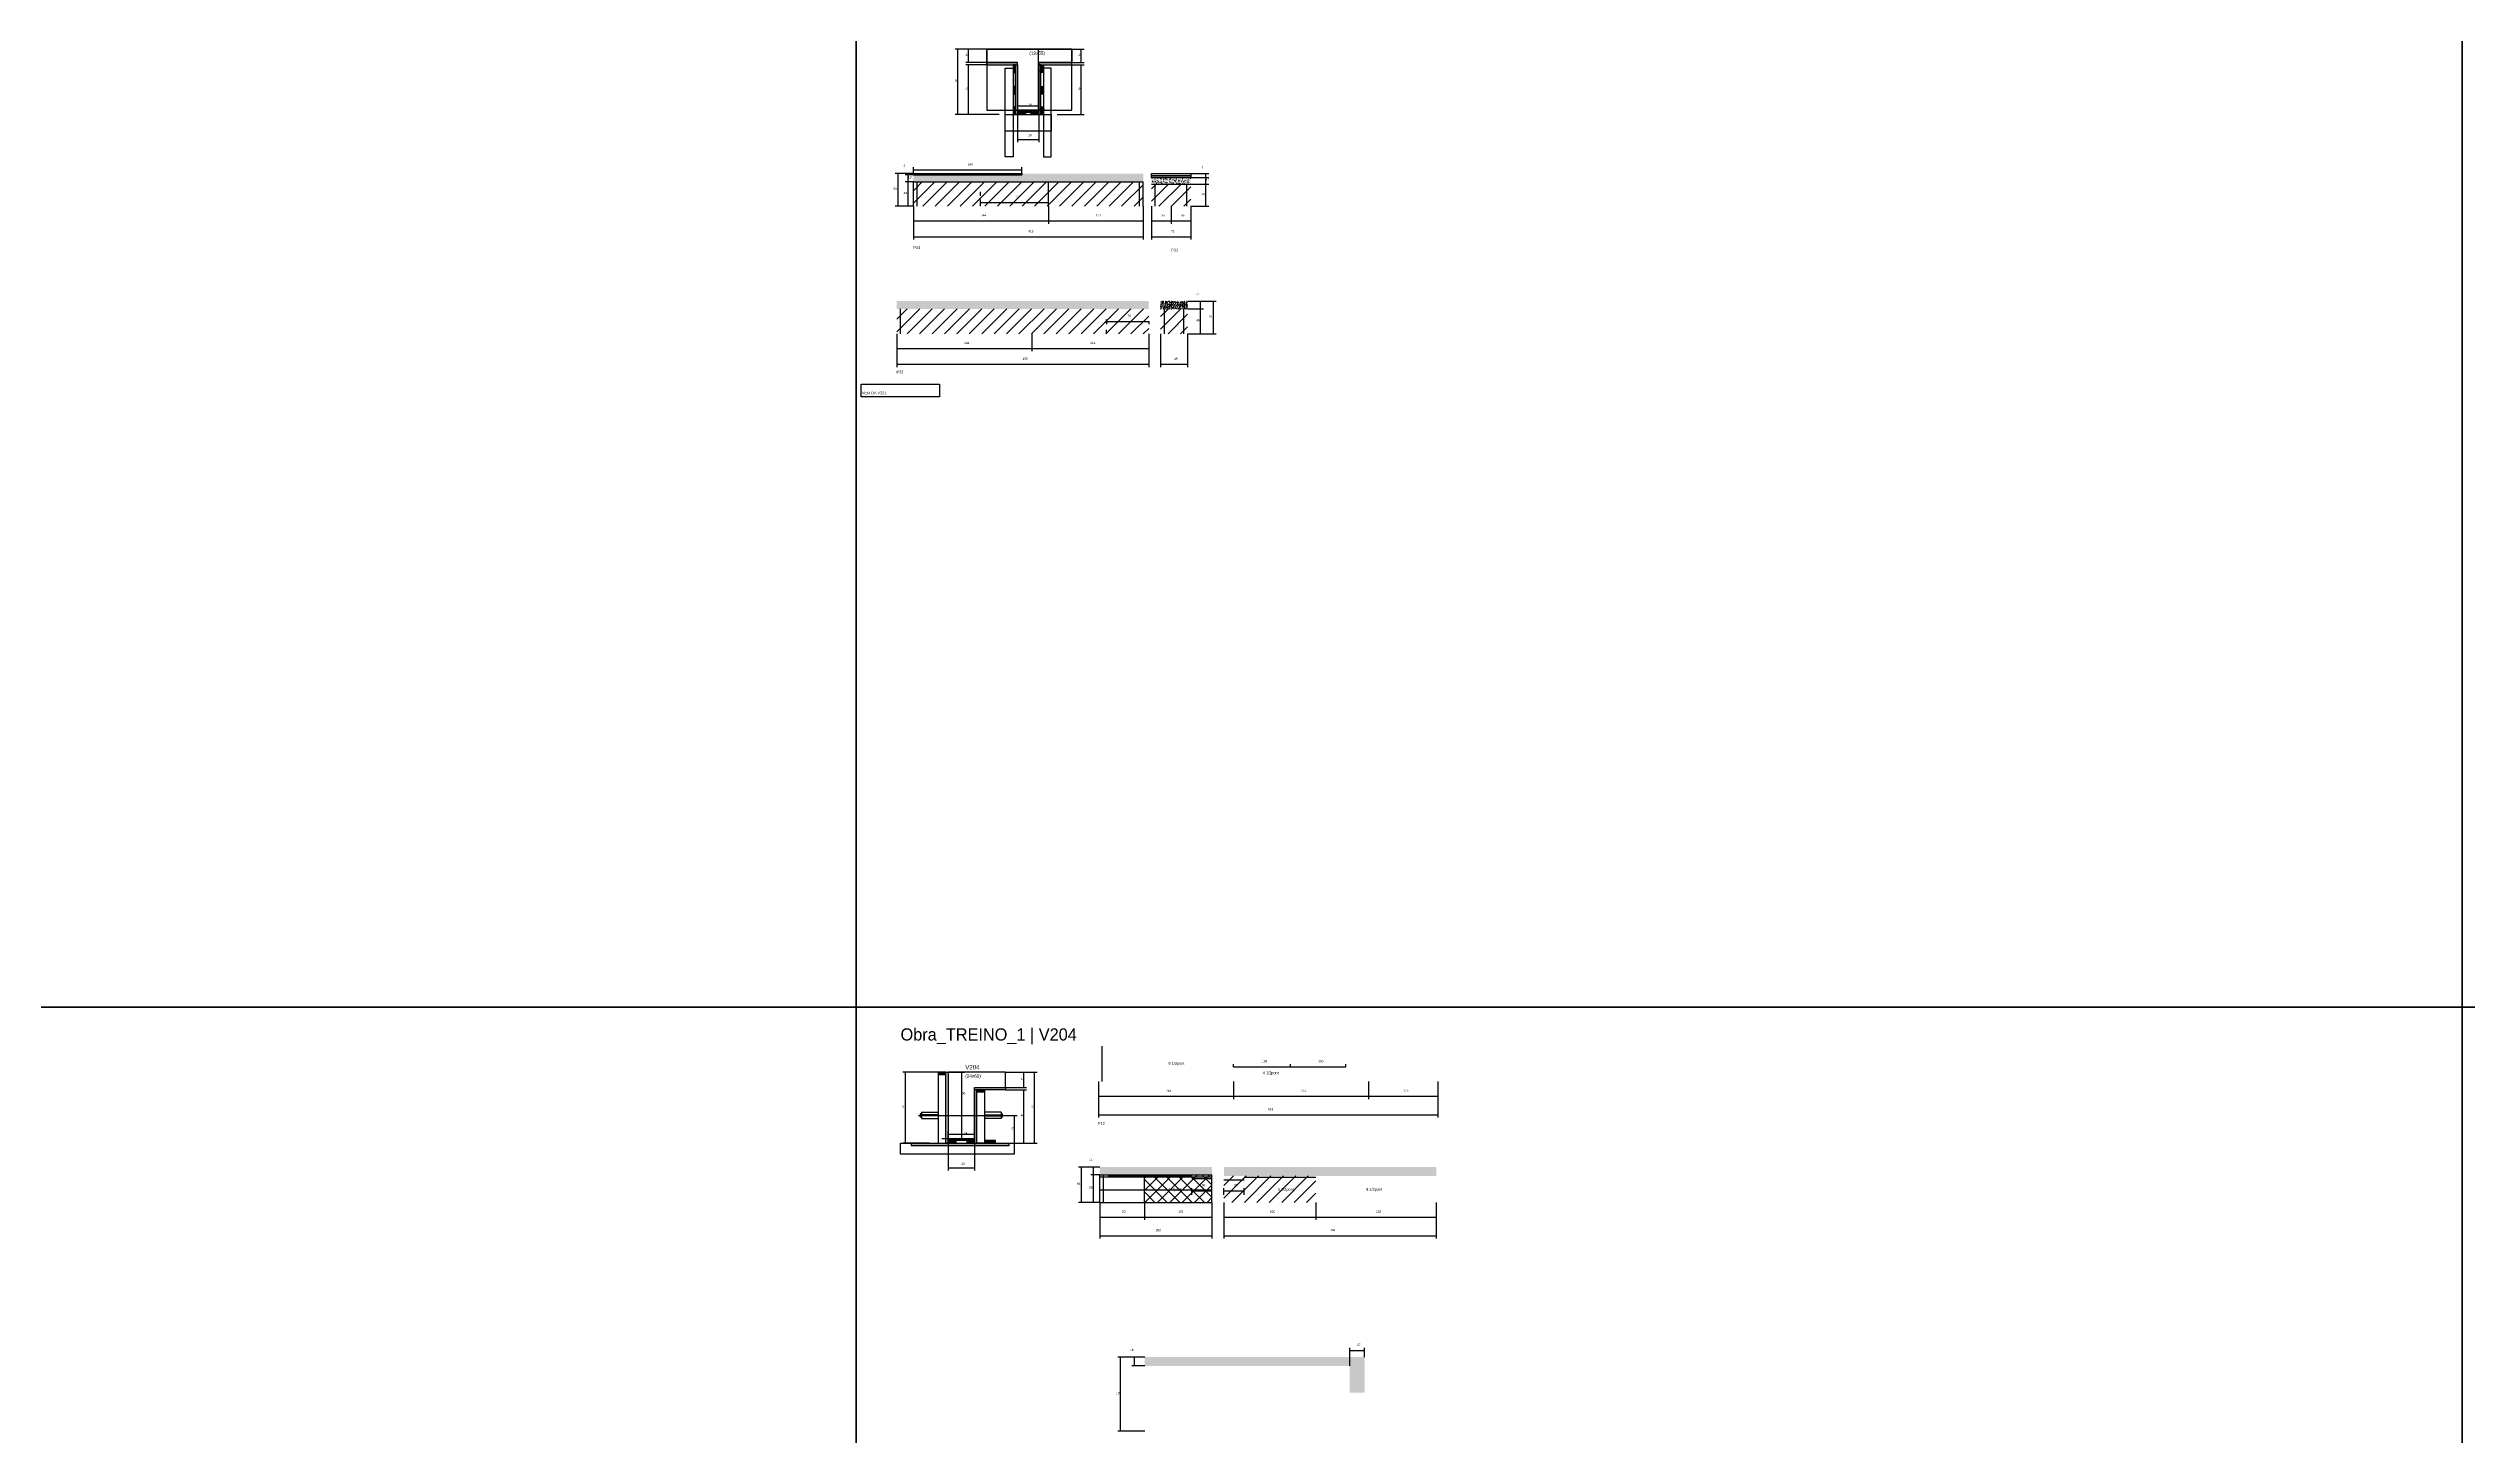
# Model space of a CAD drawing. Header units: metres. Extents: x -41 to 34840, y -36000 to 1848.
# Drawn here: x 21741 to 26110, y -7973 to -5468 of the extents above; entities that cross this region are included whole.
import ezdxf

# ---------------------------------------------------------------- set-up
doc = ezdxf.new("R2010")
doc.units = ezdxf.units.M
for name, color, linetype in [('barrote', 126, 'Continuous'), ('CELL_BORDER', 8, 'Continuous'), ('CONCRETO', 251, 'Continuous'), ('COTA', 4, 'Continuous'), ('Cota Seção (2x)', 4, 'Continuous'), ('Hachura', 253, 'Continuous'), ('LABEL_ID', 3, 'Continuous'), ('Madeira', 126, 'Continuous'), ('NOMENCLATURA', 7, 'Continuous'), ('Painéis', 200, 'Continuous'), ('REAPROVEITAMENTO', 251, 'Continuous'), ('SARR_2.2x7', 40, 'Continuous'), ('SARR_3.5x7', 81, 'Continuous'), ('SARR_EDITAR', 141, 'Continuous'), ('SCO-___-LAJ', 4, 'Continuous'), ('TENSOR', 2, 'Continuous'), ('Texto Seção', 7, 'Continuous')]:
    doc.layers.add(name, color=color, linetype=linetype)

msp = doc.modelspace()

# ---------------------------------------------------------------- hatches: boundary and pattern name
at = {"layer": 'COTA'}
h = msp.add_hatch(dxfattribs=at)
h.set_pattern_fill('AR-CONC', scale=0.03)
h.paths.add_polyline_path([(23499.2, -5696.5), (23303.2, -5696.5), (23303.2, -5696.5), (23303.2, -5709.5), (23303.2, -5709.5), (23718.2, -5709.5), (23718.2, -5709.5), (23718.2, -5694.5), (23718.2, -5694.5), (23499.2, -5694.5), (23499.2, -5694.5), (23499.2, -5696.5)])
h = msp.add_hatch(dxfattribs=at)
h.set_pattern_fill('AR-CONC', scale=0.03)
h.paths.add_polyline_path([(23804.2, -5713.5), (23804.2, -5701.5), (23804.2, -5701.5), (23733.2, -5701.5), (23733.2, -5701.5), (23733.2, -5713.5), (23733.2, -5713.5), (23804.2, -5713.5)])
h = msp.add_hatch(dxfattribs=at)
h.set_pattern_fill('AR-CONC', scale=0.03)
h.paths.add_polyline_path([(23728.1, -5938.8), (23728.1, -5924.8), (23728.1, -5924.8), (23272.8, -5924.8), (23272.8, -5924.8), (23273.1, -5938.8), (23273.1, -5938.8), (23728.1, -5938.8)])
h = msp.add_hatch(dxfattribs=at)
h.set_pattern_fill('AR-CONC', scale=0.03)
h.paths.add_polyline_path([(23798.5, -5938.8), (23798.5, -5924.8), (23798.5, -5924.8), (23749.5, -5924.8), (23749.5, -5924.8), (23749.5, -5938.8), (23749.5, -5938.8), (23798.5, -5938.8)])
h = msp.add_hatch(dxfattribs=at)
h.set_pattern_fill('AR-CONC', scale=0.03)
h.paths.add_polyline_path([(23639.8, -7502.4), (23639.8, -7488.4), (23639.8, -7488.4), (23842.3, -7488.4), (23842.3, -7488.4), (23842.3, -7502.4), (23842.3, -7502.4), (23639.8, -7502.4)])
h = msp.add_hatch(dxfattribs=at)
h.set_pattern_fill('AR-CONC', scale=0.03)
h.paths.add_polyline_path([(23863.9, -7488.4), (24247.4, -7488.4), (24247.4, -7488.4), (24247.4, -7504.4), (24247.4, -7504.4), (23863.9, -7504.4), (23863.9, -7504.4), (23863.9, -7488.4)])
h = msp.add_hatch(dxfattribs=at)
h.set_pattern_fill('AR-CONC', scale=0.03)
h.paths.add_polyline_path([(24118.1, -7895.7), (24118.1, -7831.7), (24118.1, -7831.7), (23721.1, -7831.7), (23721.1, -7831.7), (23721.1, -7847.7), (23721.1, -7847.7), (24091.1, -7847.7), (24091.1, -7847.7), (24091.1, -7895.7), (24091.1, -7895.7), (24118.1, -7895.7)])
at = {"layer": 'Hachura'}
h = msp.add_hatch(color=8, dxfattribs=at)
h.dxf.hatch_style = 1
h.paths.add_polyline_path([(23491.5, -5498), (23491.5, -5494), (23491.5, -5494), (23435.9, -5494), (23435.9, -5494), (23435.9, -5498), (23435.9, -5498), (23491.5, -5498)])
h = msp.add_hatch(dxfattribs=at)
h.set_pattern_fill('ANSI31', scale=0.5)
h.paths.add_polyline_path([(23483.1, -5512), (23487.5, -5512), (23487.5, -5512), (23487.5, -5498), (23487.5, -5498), (23483.1, -5498), (23483.1, -5498), (23483.1, -5512)])
h = msp.add_hatch(color=8, dxfattribs=at)
h.dxf.hatch_style = 1
h.paths.add_polyline_path([(23487.5, -5498), (23491.5, -5498), (23491.5, -5498), (23491.5, -5588), (23491.5, -5588), (23487.5, -5588), (23487.5, -5588), (23487.5, -5498)])
h = msp.add_hatch(color=8, dxfattribs=at)
h.dxf.hatch_style = 1
h.paths.add_polyline_path([(23589.5, -5498), (23589.5, -5494), (23589.5, -5494), (23529.5, -5494), (23529.5, -5494), (23529.5, -5498), (23529.5, -5498), (23589.5, -5498)])
h = msp.add_hatch(color=8, dxfattribs=at)
h.dxf.hatch_style = 1
h.paths.add_polyline_path([(23533.5, -5498), (23529.5, -5498), (23529.5, -5498), (23529.5, -5588), (23529.5, -5588), (23533.5, -5588), (23533.5, -5588), (23533.5, -5498)])
h = msp.add_hatch(dxfattribs=at)
h.set_pattern_fill('ANSI31', scale=0.5)
h.paths.add_polyline_path([(23537.9, -5512), (23533.5, -5512), (23533.5, -5512), (23533.5, -5498), (23533.5, -5498), (23537.9, -5498), (23537.9, -5498), (23537.9, -5512)])
h = msp.add_hatch(dxfattribs=at)
h.set_pattern_fill('ANSI31', scale=0.5)
h.paths.add_polyline_path([(23483.1, -5551), (23487.5, -5551), (23487.5, -5551), (23487.5, -5537), (23487.5, -5537), (23483.1, -5537), (23483.1, -5537), (23483.1, -5551)])
h = msp.add_hatch(dxfattribs=at)
h.set_pattern_fill('ANSI31', scale=0.5)
h.paths.add_polyline_path([(23537.9, -5551), (23533.5, -5551), (23533.5, -5551), (23533.5, -5537), (23533.5, -5537), (23537.9, -5537), (23537.9, -5537), (23537.9, -5551)])
h = msp.add_hatch(dxfattribs=at)
h.set_pattern_fill('ANSI31', scale=0.5)
h.paths.add_polyline_path([(23483.1, -5588), (23487.5, -5588), (23487.5, -5588), (23487.5, -5574), (23487.5, -5574), (23483.1, -5574), (23483.1, -5574), (23483.1, -5588)])
h = msp.add_hatch(color=8, dxfattribs=at)
h.dxf.hatch_style = 1
h.paths.add_polyline_path([(23529.5, -5583.6), (23529.5, -5580), (23529.5, -5580), (23491.5, -5580), (23491.5, -5580), (23491.5, -5583.6), (23491.5, -5583.6), (23529.5, -5583.6)])
h = msp.add_hatch(dxfattribs=at)
h.set_pattern_fill('ANSI31', scale=0.5)
h.paths.add_polyline_path([(23491.5, -5588), (23491.5, -5583.6), (23491.5, -5583.6), (23505.5, -5583.6), (23505.5, -5583.6), (23505.5, -5588), (23505.5, -5588), (23491.5, -5588)])
h = msp.add_hatch(dxfattribs=at)
h.set_pattern_fill('ANSI31', scale=0.5)
h.paths.add_polyline_path([(23529.5, -5588), (23529.5, -5583.6), (23529.5, -5583.6), (23515.5, -5583.6), (23515.5, -5583.6), (23515.5, -5588), (23515.5, -5588), (23529.5, -5588)])
h = msp.add_hatch(dxfattribs=at)
h.set_pattern_fill('ANSI31', scale=0.5)
h.paths.add_polyline_path([(23537.9, -5588), (23533.5, -5588), (23533.5, -5588), (23533.5, -5574), (23533.5, -5574), (23537.9, -5574), (23537.9, -5574), (23537.9, -5588)])
h = msp.add_hatch(dxfattribs=at)
h.set_pattern_fill('ANSI31', scale=0.5)
h.paths.add_polyline_path([(23361.7, -7321.5), (23361.7, -7317.1), (23361.7, -7317.1), (23347.7, -7317.1), (23347.7, -7317.1), (23347.7, -7321.5), (23347.7, -7321.5), (23361.7, -7321.5)])
h = msp.add_hatch(color=8, dxfattribs=at)
h.dxf.hatch_style = 1
h.paths.add_polyline_path([(23361.7, -7317.1), (23365.7, -7317.1), (23365.7, -7317.1), (23365.7, -7445.1), (23365.7, -7445.1), (23361.7, -7445.1), (23361.7, -7445.1), (23361.7, -7317.1)])
h = msp.add_hatch(color=8, dxfattribs=at)
h.dxf.hatch_style = 1
h.paths.add_polyline_path([(23417.7, -7345.1), (23413.7, -7345.1), (23413.7, -7345.1), (23413.7, -7445.1), (23413.7, -7445.1), (23417.7, -7445.1), (23417.7, -7445.1), (23417.7, -7345.1)])
h = msp.add_hatch(color=8, dxfattribs=at)
h.dxf.hatch_style = 1
h.paths.add_polyline_path([(23413.7, -7349.1), (23413.7, -7345.1), (23413.7, -7345.1), (23469.3, -7345.1), (23469.3, -7345.1), (23469.3, -7349.1), (23469.3, -7349.1), (23413.7, -7349.1)])
h = msp.add_hatch(dxfattribs=at)
h.set_pattern_fill('ANSI31', scale=0.5)
h.paths.add_polyline_path([(23417.7, -7353.5), (23417.7, -7349.1), (23417.7, -7349.1), (23431.7, -7349.1), (23431.7, -7349.1), (23431.7, -7353.5), (23431.7, -7353.5), (23417.7, -7353.5)])
h = msp.add_hatch(color=8, dxfattribs=at)
h.dxf.hatch_style = 1
h.paths.add_polyline_path([(23365.7, -7440.7), (23365.7, -7437.1), (23365.7, -7437.1), (23413.7, -7437.1), (23413.7, -7437.1), (23413.7, -7440.7), (23413.7, -7440.7), (23365.7, -7440.7)])
h = msp.add_hatch(dxfattribs=at)
h.set_pattern_fill('ANSI31', scale=0.5)
h.paths.add_polyline_path([(23365.7, -7445.1), (23365.7, -7440.7), (23365.7, -7440.7), (23379.7, -7440.7), (23379.7, -7440.7), (23379.7, -7445.1), (23379.7, -7445.1), (23365.7, -7445.1)])
h = msp.add_hatch(dxfattribs=at)
h.set_pattern_fill('ANSI31', scale=0.5)
h.paths.add_polyline_path([(23413.7, -7445.1), (23413.7, -7440.7), (23413.7, -7440.7), (23399.7, -7440.7), (23399.7, -7440.7), (23399.7, -7445.1), (23399.7, -7445.1), (23413.7, -7445.1)])
h = msp.add_hatch(dxfattribs=at)
h.set_pattern_fill('ANSI31', scale=0.5)
h.paths.add_polyline_path([(23451.7, -7445.1), (23451.7, -7440.7), (23451.7, -7440.7), (23431.7, -7440.7), (23431.7, -7440.7), (23431.7, -7445.1), (23431.7, -7445.1), (23451.7, -7445.1)])
at = {"layer": 'REAPROVEITAMENTO'}
h = msp.add_hatch(dxfattribs=at)
h.set_pattern_fill('ANSI31', scale=5)
h.paths.add_polyline_path([(23718.2, -5753.5), (23718.2, -5709.5), (23718.2, -5709.5), (23303.2, -5709.5), (23303.2, -5709.5), (23303.2, -5753.5), (23303.2, -5753.5), (23718.2, -5753.5)])
h = msp.add_hatch(dxfattribs=at)
h.set_pattern_fill('ANSI31', scale=5)
h.paths.add_polyline_path([(23804.2, -5753.5), (23804.2, -5713.6), (23804.2, -5713.6), (23733.2, -5713.4), (23733.2, -5713.4), (23733.2, -5753.4), (23733.2, -5753.4), (23804.2, -5753.5)])
h = msp.add_hatch(dxfattribs=at)
h.set_pattern_fill('ANSI31', scale=5)
h.paths.add_polyline_path([(23728.1, -5983.9), (23728.1, -5938.7), (23728.1, -5938.7), (23273.1, -5938.5), (23273.1, -5938.5), (23273.1, -5983.7), (23273.1, -5983.7), (23728.1, -5983.9)])
h = msp.add_hatch(dxfattribs=at)
h.set_pattern_fill('ANSI31', scale=5)
h.paths.add_polyline_path([(23798.5, -5983.9), (23798.5, -5938.7), (23798.5, -5938.7), (23749.5, -5938.5), (23749.5, -5938.5), (23749.5, -5983.7), (23749.5, -5983.7), (23798.5, -5983.9)])
h = msp.add_hatch(dxfattribs=at)
h.set_pattern_fill('ANSI37', scale=5)
h.paths.add_polyline_path([(23720.3, -7502.4), (23720.3, -7552.4), (23720.3, -7552.4), (23842.3, -7552.4), (23842.3, -7552.4), (23842.3, -7502.4), (23842.3, -7502.4), (23720.3, -7502.4)])
h = msp.add_hatch(dxfattribs=at)
h.set_pattern_fill('ANSI31', scale=5)
h.paths.add_polyline_path([(23863.9, -7504.4), (23863.9, -7552.4), (23863.9, -7552.4), (24029.9, -7552.4), (24029.9, -7552.4), (24029.9, -7504.4), (24029.9, -7504.4), (23863.9, -7504.4)])

# ---------------------------------------------------------------- linework, layer by layer
for p, q in [((23315.7, -7392.1), (23315.7, -7398.1)), ((23317.7, -7392.1), (23315.7, -7392.1)), ((23317.7, -7398.1), (23315.7, -7398.1)), ((23317.7, -7389.1), (23317.7, -7401.1)), ((23317.7, -7389.1), (23347.7, -7389.1)), ((23347.7, -7394.1), (23317.7, -7394.1)), ((23347.7, -7396.1), (23317.7, -7396.1)), ((23317.7, -7401.1), (23347.7, -7401.1)), ((23461.7, -7389.1), (23431.7, -7389.1)), ((23431.7, -7394.1), (23461.7, -7394.1)), ((23431.7, -7396.1), (23461.7, -7396.1)), ((23461.7, -7401.1), (23431.7, -7401.1)), ((23461.7, -7389.1), (23461.7, -7401.1)), ((23463.7, -7392.1), (23461.7, -7392.1)), ((23461.7, -7398.1), (23463.7, -7398.1)), ((23463.7, -7392.1), (23463.7, -7398.1))]:
    msp.add_line(p, q)
at = {"layer": 'barrote'}
msp.add_lwpolyline([(23485.2, -7465.1), (23280, -7465.1), (23280, -7445.1), (23485.2, -7445.1)], close=True, dxfattribs=at)
at = {"layer": 'CELL_BORDER'}
for points in [[(20300, -7200), (23200, -7200), (23200, -5400), (20300, -5400)], [(23200, -7200), (26100, -7200), (26100, -5400), (23200, -5400)], [(26100, -7200), (29000, -7200), (29000, -5400), (26100, -5400)], [(20300, -9000), (23200, -9000), (23200, -7200), (20300, -7200)], [(23200, -9000), (26100, -9000), (26100, -7200), (23200, -7200)], [(26100, -9000), (29000, -9000), (29000, -7200), (26100, -7200)]]:
    msp.add_lwpolyline(points, close=True, dxfattribs=at)
at = {"layer": 'CONCRETO'}
for points in [[(23435.9, -5494), (23435.9, -5470), (23589.5, -5470), (23589.5, -5494), (23529.5, -5494), (23529.5, -5580), (23491.5, -5580), (23491.5, -5494)], [(23435.9, -5580), (23589.5, -5580), (23589.5, -5470), (23435.9, -5470)], [(23469.3, -7345.1), (23469.3, -7317.1), (23365.7, -7317.1), (23365.7, -7345.1), (23365.7, -7345.1), (23365.7, -7437.1), (23413.7, -7437.1), (23413.7, -7345.1)]]:
    msp.add_lwpolyline(points, close=True, dxfattribs=at)
at = {"layer": 'COTA'}
for p, q in [((23435.9, -5470), (23378.5, -5470)), ((23383.5, -5588), (23383.5, -5470)), ((23435.9, -5470), (23397.8, -5470)), ((23435.9, -5494), (23397.8, -5494)), ((23435.9, -5498), (23397.8, -5498)), ((23402.8, -5494), (23402.8, -5470)), ((23402.8, -5588), (23402.8, -5498)), ((23589.5, -5470), (23611.4, -5470)), ((23589.5, -5494), (23611.4, -5494)), ((23589.5, -5498), (23611.4, -5498)), ((23606.4, -5494), (23606.4, -5470)), ((23606.4, -5588), (23606.4, -5498)), ((23457.9, -5588), (23378.5, -5588)), ((23457.9, -5588), (23397.8, -5588)), ((23491.5, -5588), (23491.5, -5637.7)), ((23529.5, -5588), (23529.5, -5637.7)), ((23563.1, -5588), (23611.4, -5588)), ((23491.5, -5632.7), (23529.5, -5632.7)), ((23303.2, -5694.5), (23270.5, -5694.5)), ((23275.5, -5753.5), (23275.5, -5694.5)), ((23303.2, -5694.5), (23288.5, -5694.5)), ((23303.2, -5696.5), (23288.5, -5696.5)), ((23303.2, -5696.5), (23288.5, -5696.5)), ((23303.2, -5709.5), (23288.5, -5709.5)), ((23303.2, -5709.5), (23288.5, -5709.5)), ((23293.5, -5696.5), (23293.5, -5694.5)), ((23293.5, -5709.5), (23293.5, -5696.5)), ((23293.5, -5753.5), (23293.5, -5709.5)), ((23303.2, -5694.5), (23303.2, -5682.8)), ((23303.2, -5687.8), (23499.2, -5687.8)), ((23499.2, -5694.5), (23499.2, -5682.8)), ((23804.2, -5694.5), (23836.5, -5694.5)), ((23804.2, -5701.5), (23836.5, -5701.5)), ((23804.2, -5701.5), (23836.5, -5701.5)), ((23804.2, -5713.5), (23836.5, -5713.5)), ((23804.2, -5713.5), (23836.5, -5713.5)), ((23831.5, -5701.5), (23831.5, -5694.5)), ((23831.5, -5713.5), (23831.5, -5701.5)), ((23831.5, -5753.5), (23831.5, -5713.5)), ((23303.2, -5753.5), (23270.5, -5753.5)), ((23303.2, -5753.5), (23288.5, -5753.5)), ((23303.2, -5753.5), (23303.2, -5785)), ((23303.2, -5753.5), (23303.2, -5813.5)), ((23424.2, -5746.5), (23424.2, -5741.5)), ((23424.2, -5746.5), (23547.2, -5746.5)), ((23547.2, -5746.5), (23547.2, -5741.5)), ((23547.2, -5753.5), (23547.2, -5785)), ((23547.2, -5753.5), (23547.2, -5785)), ((23718.2, -5753.5), (23718.2, -5785)), ((23718.2, -5753.5), (23718.2, -5813.5)), ((23733.2, -5753.5), (23733.2, -5785)), ((23733.2, -5753.5), (23733.2, -5813.5)), ((23768.7, -5753.5), (23768.7, -5785)), ((23768.7, -5753.5), (23768.7, -5785)), ((23804.2, -5753.5), (23804.2, -5785)), ((23804.2, -5753.5), (23804.2, -5813.5)), ((23804.2, -5753.5), (23836.5, -5753.5)), ((23303.2, -5780), (23547.2, -5780)), ((23303.2, -5808.5), (23718.2, -5808.5)), ((23547.2, -5780), (23718.2, -5780)), ((23733.2, -5780), (23768.7, -5780)), ((23733.2, -5808.5), (23804.2, -5808.5)), ((23768.7, -5780), (23804.2, -5780)), ((23798.5, -5924.8), (23826.9, -5924.8)), ((23798.5, -5924.8), (23850, -5924.8)), ((23798.5, -5938.8), (23826.9, -5938.8)), ((23798.5, -5938.8), (23826.9, -5938.8)), ((23821.9, -5938.8), (23821.9, -5924.8)), ((23821.9, -5983.8), (23821.9, -5938.8)), ((23845, -5983.8), (23845, -5924.8)), ((23273.1, -5983.8), (23273.1, -6015.3)), ((23273.1, -5983.8), (23273.1, -6043.9)), ((23517.1, -5983.8), (23517.1, -6015.3)), ((23517.1, -5983.8), (23517.1, -6015.3)), ((23652.1, -5961.3), (23652.1, -5966.5)), ((23652.1, -5961.5), (23728.1, -5961.5)), ((23728.1, -5961.3), (23728.1, -5966.5)), ((23728.1, -5983.8), (23728.1, -6015.3)), ((23728.1, -5983.8), (23728.1, -6043.9)), ((23749.5, -5983.8), (23749.5, -6043.9)), ((23798.5, -5983.8), (23826.9, -5983.8)), ((23798.5, -5983.8), (23850, -5983.8)), ((23798.5, -5983.8), (23798.5, -6043.9)), ((23273.1, -6010.3), (23517.1, -6010.3)), ((23517.1, -6010.3), (23728.1, -6010.3)), ((23273.1, -6038.9), (23728.1, -6038.9)), ((23749.5, -6038.9), (23798.5, -6038.9)), ((23347.7, -7317.1), (23283.9, -7317.1)), ((23288.9, -7445.1), (23288.9, -7317.1)), ((23469.3, -7317.1), (23526.7, -7317.1)), ((23469.3, -7317.1), (23507.4, -7317.1)), ((23502.4, -7345.1), (23502.4, -7317.1)), ((23521.7, -7445.1), (23521.7, -7317.1)), ((23637.4, -7334), (23637.4, -7365.6)), ((23637.4, -7334), (23637.4, -7399.1)), ((23881.4, -7334), (23881.4, -7365.6)), ((23881.4, -7334), (23881.4, -7365.6)), ((24125.4, -7334), (24125.4, -7365.6)), ((24125.4, -7334), (24125.4, -7365.6)), ((24250.4, -7334), (24250.4, -7365.6)), ((24250.4, -7334), (24250.4, -7399.1)), ((23469.3, -7345.1), (23507.4, -7345.1)), ((23469.3, -7349.1), (23507.4, -7349.1)), ((23502.4, -7445.1), (23502.4, -7349.1)), ((23637.4, -7360.6), (23881.4, -7360.6)), ((23881.4, -7360.6), (24125.4, -7360.6)), ((24125.4, -7360.6), (24250.4, -7360.6)), ((23467, -7395.1), (23490.6, -7395.1)), ((23485.6, -7445.1), (23485.6, -7395.1)), ((23637.4, -7394.1), (24250.4, -7394.1)), ((23332.1, -7445.1), (23283.9, -7445.1)), ((23365.7, -7445.1), (23365.7, -7494.8)), ((23413.7, -7445.1), (23413.7, -7494.8)), ((23447.3, -7445.1), (23526.7, -7445.1)), ((23447.3, -7445.1), (23507.4, -7445.1)), ((23467, -7445.1), (23490.6, -7445.1)), ((23365.7, -7489.8), (23413.7, -7489.8)), ((23639.8, -7552.4), (23639.8, -7583.9)), ((23639.8, -7552.4), (23639.8, -7617.5)), ((23720.3, -7552.4), (23720.3, -7583.9)), ((23720.3, -7552.4), (23720.3, -7583.9)), ((23842.3, -7552.4), (23842.3, -7583.9)), ((23842.3, -7552.4), (23842.3, -7617.5)), ((23863.9, -7552.4), (23863.9, -7583.9)), ((23863.9, -7552.4), (23863.9, -7617.5)), ((24029.9, -7552.4), (24029.9, -7583.9)), ((24029.9, -7552.4), (24029.9, -7583.9)), ((24247.4, -7552.4), (24247.4, -7583.9)), ((24247.4, -7552.4), (24247.4, -7617.5)), ((23639.8, -7578.9), (23720.3, -7578.9)), ((23720.3, -7578.9), (23842.3, -7578.9)), ((23863.9, -7578.9), (24029.9, -7578.9)), ((24029.9, -7578.9), (24247.4, -7578.9)), ((23639.8, -7612.5), (23842.3, -7612.5)), ((23863.9, -7612.5), (24247.4, -7612.5))]:
    msp.add_line(p, q, dxfattribs=at)
at = {"layer": 'Cota Seção (2x)'}
for p, q in [((23540.5, -5470), (23524, -5470)), ((23529, -5580), (23529, -5470)), ((23491.5, -5588), (23491.5, -5567)), ((23491.5, -5572), (23529.5, -5572)), ((23540.5, -5580), (23524, -5580)), ((23529.5, -5588), (23529.5, -5567)), ((23354.7, -7317.1), (23395.5, -7317.1)), ((23390.5, -7437.1), (23390.5, -7317.1)), ((23881.4, -7307.5), (23881.4, -7302.5)), ((23881.4, -7307.5), (23984.4, -7307.5)), ((23984.4, -7307.5), (23984.4, -7302.5)), ((23984.4, -7307.5), (23984.4, -7302.5)), ((23984.4, -7307.5), (24084.4, -7307.5)), ((24084.4, -7307.5), (24084.4, -7302.5)), ((23365.7, -7445.1), (23365.7, -7424.1)), ((23413.7, -7445.1), (23413.7, -7424.1)), ((23354.7, -7437.1), (23395.5, -7437.1)), ((23365.7, -7429.1), (23413.7, -7429.1)), ((23639.8, -7488.4), (23601.5, -7488.4)), ((23606.5, -7552.4), (23606.5, -7488.4)), ((23639.8, -7488.4), (23623.6, -7488.4)), ((23639.8, -7502.4), (23623.6, -7502.4)), ((23639.8, -7502.4), (23623.6, -7502.4)), ((23628.6, -7502.4), (23628.6, -7488.4)), ((23628.6, -7552.4), (23628.6, -7502.4)), ((23639.8, -7552.4), (23601.5, -7552.4)), ((23639.8, -7552.4), (23623.6, -7552.4)), ((23805.8, -7538.4), (23805.8, -7526.4)), ((23805.8, -7531.4), (23842.3, -7531.4)), ((23842.3, -7538.4), (23842.3, -7526.4)), ((23863.9, -7538.4), (23863.9, -7526.4)), ((23863.9, -7531.4), (23900.4, -7531.4)), ((23900.4, -7538.4), (23900.4, -7526.4)), ((24091.1, -7847.7), (24091.1, -7814.7)), ((24091.1, -7819.7), (24118.1, -7819.7)), ((24118.1, -7831.7), (24118.1, -7814.7)), ((23721.1, -7831.7), (23672.5, -7831.7)), ((23677.5, -7965.7), (23677.5, -7831.7)), ((23721.1, -7831.7), (23697.7, -7831.7)), ((23721.1, -7847.7), (23697.7, -7847.7)), ((23702.7, -7847.7), (23702.7, -7831.7)), ((23721.1, -7965.7), (23672.5, -7965.7))]:
    msp.add_line(p, q, dxfattribs=at)
at = {"layer": 'Madeira'}
for points in [[(23483.1, -5512), (23487.5, -5512), (23487.5, -5498), (23483.1, -5498)], [(23537.9, -5512), (23533.5, -5512), (23533.5, -5498), (23537.9, -5498)], [(23483.1, -5551), (23487.5, -5551), (23487.5, -5537), (23483.1, -5537)], [(23537.9, -5551), (23533.5, -5551), (23533.5, -5537), (23537.9, -5537)], [(23483.1, -5588), (23487.5, -5588), (23487.5, -5574), (23483.1, -5574)], [(23491.5, -5588), (23491.5, -5583.6), (23505.5, -5583.6), (23505.5, -5588)], [(23529.5, -5588), (23529.5, -5583.6), (23515.5, -5583.6), (23515.5, -5588)], [(23537.9, -5588), (23533.5, -5588), (23533.5, -5574), (23537.9, -5574)], [(23361.7, -7321.5), (23361.7, -7317.1), (23347.7, -7317.1), (23347.7, -7321.5)], [(23361.7, -7317.1), (23347.7, -7317.1), (23347.7, -7445.1), (23361.7, -7445.1)], [(23417.7, -7353.5), (23417.7, -7349.1), (23431.7, -7349.1), (23431.7, -7353.5)], [(23417.7, -7349.1), (23431.7, -7349.1), (23431.7, -7445.1), (23417.7, -7445.1)], [(23485.2, -7465.1), (23280, -7465.1), (23280, -7445.1), (23485.2, -7445.1)], [(23365.7, -7445.1), (23365.7, -7440.7), (23379.7, -7440.7), (23379.7, -7445.1)], [(23413.7, -7445.1), (23413.7, -7440.7), (23399.7, -7440.7), (23399.7, -7445.1)], [(23451.7, -7445.1), (23451.7, -7440.7), (23431.7, -7440.7), (23431.7, -7445.1)]]:
    msp.add_lwpolyline(points, close=True, dxfattribs=at)
at = {"layer": 'Painéis'}
for p, q in [((23435.9, -5494), (23491.5, -5494)), ((23435.9, -5498), (23435.9, -5494)), ((23491.5, -5498), (23491.5, -5494)), ((23491.5, -5588), (23491.5, -5498)), ((23529.5, -5494), (23589.5, -5494)), ((23529.5, -5498), (23529.5, -5494)), ((23529.5, -5588), (23529.5, -5498)), ((23589.5, -5498), (23589.5, -5494)), ((23491.5, -5580), (23529.5, -5580)), ((23491.5, -5583.6), (23491.5, -5580)), ((23529.5, -5583.6), (23529.5, -5580)), ((23303.2, -5694.5), (23499.2, -5694.5)), ((23303.2, -5696.5), (23499.2, -5696.5)), ((23303.2, -5709.5), (23718.2, -5709.5)), ((23303.2, -5753.5), (23303.2, -5709.5)), ((23547.2, -5753.5), (23547.2, -5709.5)), ((23718.2, -5753.5), (23718.2, -5709.5)), ((23733.2, -5694.5), (23804.2, -5694.5)), ((23733.2, -5701.5), (23804.2, -5701.5)), ((23733.2, -5713.5), (23804.2, -5713.5)), ((23413.7, -7345.1), (23469.3, -7345.1)), ((23365.7, -7437.1), (23413.7, -7437.1)), ((23639.8, -7502.4), (23842.3, -7502.4)), ((23639.8, -7552.4), (23639.8, -7502.4)), ((23720.3, -7552.4), (23720.3, -7502.4)), ((23842.3, -7552.4), (23842.3, -7502.4)), ((23639.8, -7552.4), (23842.3, -7552.4))]:
    msp.add_line(p, q, dxfattribs=at)
for points in [[(23491.5, -5498), (23491.5, -5494), (23435.9, -5494), (23435.9, -5498)], [(23487.5, -5498), (23491.5, -5498), (23491.5, -5588), (23487.5, -5588)], [(23589.5, -5498), (23589.5, -5494), (23529.5, -5494), (23529.5, -5498)], [(23533.5, -5498), (23529.5, -5498), (23529.5, -5588), (23533.5, -5588)], [(23529.5, -5583.6), (23529.5, -5580), (23491.5, -5580), (23491.5, -5583.6)], [(23303.2, -5694.5), (23499.2, -5694.5), (23499.2, -5696.5), (23303.2, -5696.5)], [(23804.2, -5701.5), (23733.2, -5701.5), (23733.2, -5694.5), (23804.2, -5694.5)], [(23361.7, -7317.1), (23365.7, -7317.1), (23365.7, -7445.1), (23361.7, -7445.1)], [(23413.7, -7349.1), (23413.7, -7345.1), (23469.3, -7345.1), (23469.3, -7349.1)], [(23417.7, -7349.1), (23413.7, -7349.1), (23413.7, -7445.1), (23417.7, -7445.1)], [(23365.7, -7440.7), (23365.7, -7437.1), (23413.7, -7437.1), (23413.7, -7440.7)]]:
    msp.add_lwpolyline(points, close=True, dxfattribs=at)
at = {"layer": 'SARR_2.2x7'}
for p, q in [((23310.2, -5753.5), (23310.2, -5709.5)), ((23711.3, -5753.5), (23711.3, -5709.5)), ((23733.2, -5698), (23804.2, -5698)), ((23740.1, -5753.5), (23740.1, -5713.5)), ((23797.2, -5753.5), (23797.2, -5713.5)), ((23424.2, -5734.5), (23424.2, -5727.5)), ((23424.2, -5753.5), (23424.2, -5746.5)), ((23280, -5983.8), (23280, -5938.8)), ((23756.4, -5983.8), (23756.4, -5938.8)), ((23791.5, -5983.8), (23791.5, -5938.8)), ((23652.1, -5964.8), (23652.1, -5957.8)), ((23652.1, -5983.6), (23652.1, -5976.8)), ((23644.4, -7334), (23644.4, -7270)), ((23640.8, -7506.3), (23719.3, -7506.3)), ((23646.8, -7552.4), (23646.8, -7502.4)), ((23654.8, -7504.6), (23720.3, -7504.6)), ((23720.3, -7504.6), (23805.8, -7504.6)), ((23721.3, -7506.3), (23841.3, -7506.3)), ((23805.8, -7509.4), (23842.3, -7509.4)), ((23863.9, -7511.4), (23900.4, -7511.4)), ((23900.4, -7506.6), (24029.9, -7506.6)), ((23640.8, -7529.4), (23719.3, -7529.4)), ((23721.3, -7529.4), (23841.3, -7529.4))]:
    msp.add_line(p, q, dxfattribs=at)
at = {"layer": 'SARR_3.5x7'}
for points in [[(23469.1, -5504), (23483.1, -5504), (23483.1, -5664.5), (23469.1, -5664.5)], [(23551.9, -5504), (23537.9, -5504), (23537.9, -5664.5), (23551.9, -5664.5)], [(23469.1, -5588), (23551.9, -5588), (23551.9, -5618.1), (23469.1, -5618.1)]]:
    msp.add_lwpolyline(points, close=True, dxfattribs=at)
at = {"layer": 'SARR_EDITAR'}
msp.add_line((23303.2, -5695.5), (23499.2, -5695.5), dxfattribs=at)
at = {"layer": 'SCO-___-LAJ'}
msp.add_lwpolyline([(23476.2, -7446.4), (23298.9, -7446.4), (23298.9, -7449.6), (23476.2, -7449.6)], close=True, dxfattribs=at)
at = {"layer": 'TENSOR'}
msp.add_line((23312.7, -7395.1), (23467, -7395.1), dxfattribs=at)
at = {"layer": 'Texto Seção'}
msp.add_lwpolyline([(23209, -6074.6), (23350.5, -6074.6), (23350.5, -6097.8), (23209, -6097.8)], close=True, dxfattribs=at)

# ---------------------------------------------------------------- texts
at = {"layer": 'COTA'}
for s, p in [('12', (23397.3, -5482)), ('12', (23600.9, -5482)), ('59', (23378, -5529)), ('45', (23397.3, -5543)), ('45', (23600.9, -5543)), ('19', (23510.5, -5627.2)), ('2', (23285.5, -5682.4)), ('196', (23401.2, -5679.7)), ('59', (23267.3, -5724)), ('13', (23293.5, -5703)), ('7', (23823.4, -5685.6)), ('12', (23831.5, -5707.5)), ('44', (23285.5, -5731.5)), ('123', (23485.7, -5738.2)), ('40', (23823.4, -5733.5)), ('244', (23425.2, -5771.9)), ('415', (23510.7, -5800.4)), ('171', (23632.7, -5771.9)), ('36', (23750.9, -5771.8)), ('71', (23768.7, -5800.5)), ('36', (23786.4, -5771.8)), ('14', (23813.8, -5913.7)), ('76', (23690.1, -5953.4)), ('45', (23813.7, -5961.3)), ('59', (23836.9, -5954.3)), ('244', (23395.1, -6002.3)), ('455', (23500.6, -6030.8)), ('211', (23622.6, -6002.3)), ('49', (23774, -6030.8)), ('14', (23496.9, -7331.1)), ('64', (23283.4, -7381.1)), ('64', (23516.2, -7381.1)), ('244', (23759.4, -7352.5)), ('613', (23943.9, -7385.9)), ('244', (24003.4, -7352.5)), ('125', (24187.9, -7352.5)), ('25', (23480.1, -7420.1)), ('48', (23496.9, -7397.1)), ('24', (23389.7, -7484.3)), ('80', (23680, -7570.8)), ('202', (23741, -7604.4)), ('122', (23781.3, -7570.9)), ('166', (23946.9, -7570.8)), ('384', (24055.6, -7604.2)), ('218', (24138.6, -7570.8))]:
    msp.add_text(s, height=4, dxfattribs=at).set_placement(p)
at = {"layer": 'Cota Seção (2x)'}
for s, p in [('55', (23529, -5510)), ('19', (23510.5, -5572)), ('103', (23932.9, -7299.3)), ('100', (24034.4, -7299.4)), ('60', (23390.5, -7357.1)), ('24', (23394.7, -7429.1)), ('14', (23620.5, -7477.3)), ('64', (23598.4, -7520.4)), ('50', (23620.5, -7527.4)), ('36', (23824, -7523.1)), ('36', (23882.1, -7523.1)), ('16', (23694.6, -7820.7)), ('27', (24104.6, -7811.7)), ('134', (23669.3, -7898.7))]:
    msp.add_text(s, height=4, dxfattribs=at).set_placement(p)
at = {"layer": 'LABEL_ID'}
msp.add_text('Obra_TREINO_1 | V204', height=22, dxfattribs=at).set_placement((23280, -7260))
at = {"layer": 'NOMENCLATURA'}
for s, p in [('P24', (23303.1, -5830.5)), ('P33', (23768.9, -5835.3)), ('P33', (23272.7, -6055.1)), ('8 1/2pont', (23763.8, -7303.6)), ('4 1/2pont', (23934.1, -7320.9)), ('P12', (23636.6, -7412)), ('4 1/2pont', (23758.5, -7531.2)), ('5 1/2pont', (23961.5, -7531.2)), ('8 1/2pont', (24121, -7531.2))]:
    msp.add_text(s, height=5, dxfattribs=at).set_placement(p)
at = {"layer": 'Texto Seção'}
for s, height, p in [('(19x55)', 6, (23512.7, -5480)), ('VEM DA V321', 5, (23210, -6093)), ('V204', 8, (23396.9, -7312.1)), ('(24x60)', 6, (23396.9, -7327.1))]:
    msp.add_text(s, height=height, dxfattribs=at).set_placement(p)

doc.saveas('drawing.dxf')
